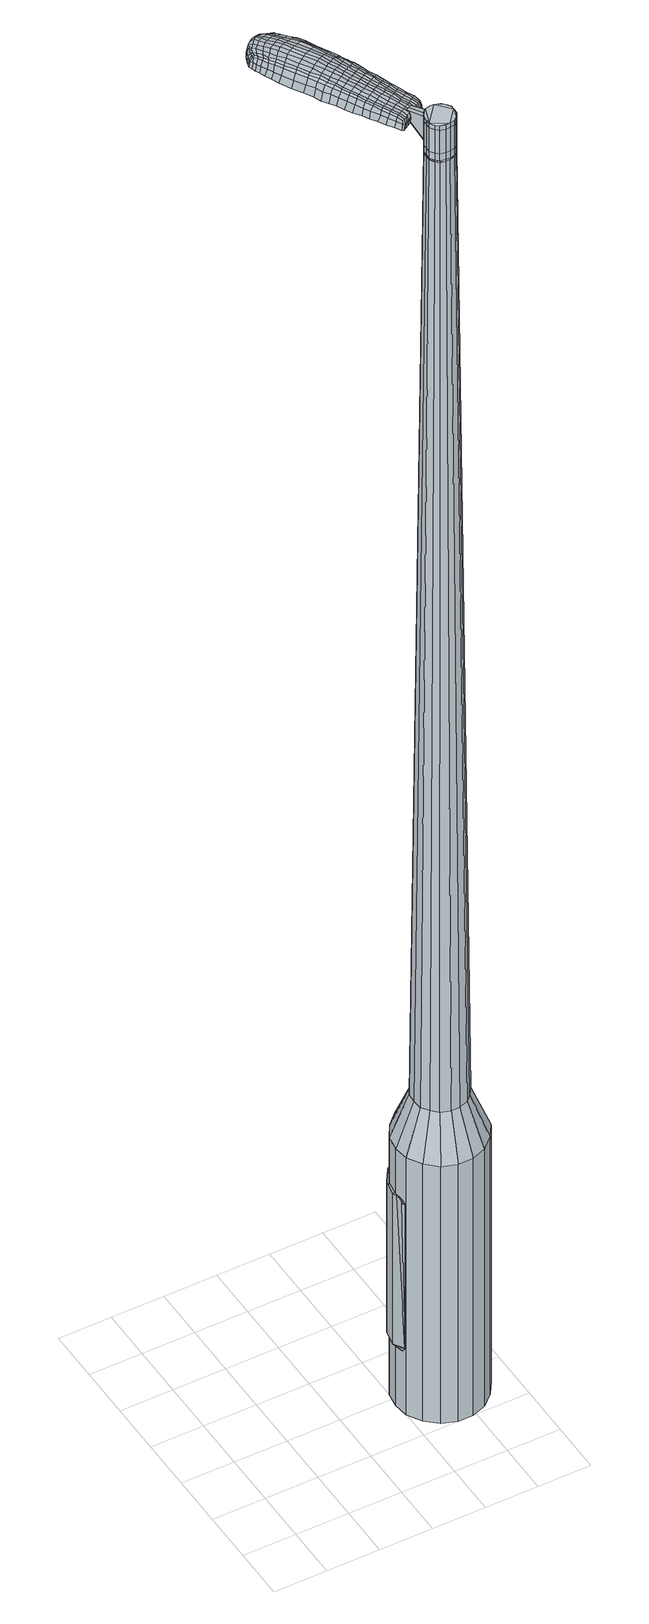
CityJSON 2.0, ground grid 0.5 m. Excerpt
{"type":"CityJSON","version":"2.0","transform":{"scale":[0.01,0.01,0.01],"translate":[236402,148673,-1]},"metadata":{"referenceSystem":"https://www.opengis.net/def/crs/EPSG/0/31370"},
"CityObjects":{
"object1":{"type":"GenericCityObject","attributes":{"cluster":28,"mean_distance_to_centroid":0.15,"new_centroid_x":236403.92,"new_centroid_y":148673.91,"mean_distance_to_camera":13.09,"H1":10.06,"H2":10.08,"Z_final":113.87,"cluster2":-1,"proj_x":236408.7,"proj_y":148671.18,"id_line":52933,"bearing_l":209.81,"distance":5.5,"orientation":"right","G_obj":119.81},"geometry":[{"type":"MultiSurface","lod":"2","boundaries":[[[0,1,2,3]],[[1,4,5,2]],[[4,6,7,5]],[[6,8,9,7]],[[8,10,11,9]],[[10,12,13,11]],[[12,14,15,13]],[[14,16,17,15]],[[16,18,19,17]],[[18,20,21,19]],[[20,22,23,21]],[[22,24,25,23]],[[24,26,27,25]],[[26,28,29,27]],[[28,30,31,29]],[[30,32,33,31]],[[32,34,35,33]],[[34,0,3,35]],[[36,37,38,39]],[[38,40,41,42]],[[41,43,42]],[[42,44,45,46]],[[45,47,46]],[[46,48,49,50]],[[49,51,50]],[[42,46,50,38]],[[50,52,39,38]],[[53,36,39]],[[2,5,7,35]],[[7,9,11,15]],[[11,13,15]],[[15,17,19,23]],[[19,21,23]],[[23,25,27,31]],[[27,29,31]],[[15,23,31,7]],[[31,33,35,7]],[[3,2,35]],[[1,0,54,55]],[[0,34,56,54]],[[34,32,57,56]],[[32,30,58,57]],[[30,28,59,58]],[[28,26,60,59]],[[26,24,61,60]],[[24,22,62,61]],[[22,20,63,62]],[[20,18,64,63]],[[18,16,65,64]],[[16,14,66,65]],[[14,12,67,66]],[[12,10,68,67]],[[10,8,69,68]],[[8,6,70,69]],[[6,4,71,70]],[[4,1,55,71]],[[55,54,72,73]],[[54,56,74,72]],[[56,57,75,74]],[[57,58,76,75]],[[58,59,77,76]],[[59,60,78,77]],[[60,61,79,78]],[[61,62,80,79]],[[62,63,81,80]],[[63,64,82,81]],[[64,65,83,82]],[[65,66,84,83]],[[66,67,85,84]],[[67,68,86,85]],[[68,69,87,86]],[[69,70,88,87]],[[70,71,89,88]],[[71,55,73,89]],[[90,91,92,73]],[[93,94,91,90]],[[95,96,94,93]],[[76,97,96,95]],[[98,99,97,76]],[[100,101,99,98]],[[102,103,101,100]],[[80,104,103,102]],[[81,105,104,80]],[[106,107,105,81]],[[108,109,107,106]],[[110,111,109,108]],[[85,112,111,110]],[[113,114,112,85]],[[87,115,114,113]],[[116,117,115,87]],[[89,118,117,116]],[[73,92,118,89]],[[119,120,121,122]],[[123,119,122,124]],[[125,123,124,126]],[[127,125,126,128]],[[129,127,128,130]],[[131,129,130,132]],[[133,131,132,134]],[[135,133,134,136]],[[137,135,136,138]],[[139,137,138,140]],[[141,139,140,142]],[[143,141,142,144]],[[145,143,144,146]],[[147,145,146,148]],[[149,147,148,150]],[[151,149,150,152]],[[72,90,73]],[[72,74,93,90]],[[74,75,95,93]],[[75,76,95]],[[77,98,76]],[[77,78,100,98]],[[78,79,102,100]],[[79,80,102]],[[82,106,81]],[[82,83,108,106]],[[83,84,110,108]],[[84,85,110]],[[86,113,85]],[[86,87,113]],[[88,116,87]],[[88,89,116]],[[153,92,91]],[[154,117,118]],[[154,115,117]],[[155,114,115]],[[155,112,114]],[[156,111,112]],[[156,157,109,111]],[[157,158,107,109]],[[158,105,107]],[[159,103,104]],[[159,160,101,103]],[[160,161,99,101]],[[161,97,99]],[[162,96,97]],[[162,163,94,96]],[[163,153,91,94]],[[39,52,151,164]],[[92,153,165,152]],[[53,39,164,120]],[[153,163,121,165]],[[36,53,120,119]],[[163,162,122,121]],[[37,36,119,123]],[[162,97,124,122]],[[38,37,123,125]],[[97,161,126,124]],[[40,38,125,127]],[[161,160,128,126]],[[41,40,127,129]],[[160,159,130,128]],[[43,41,129,131]],[[159,104,132,130]],[[42,43,131,133]],[[104,105,134,132]],[[44,42,133,135]],[[105,158,136,134]],[[45,44,135,137]],[[158,157,138,136]],[[47,45,137,139]],[[157,156,140,138]],[[46,47,139,141]],[[156,112,142,140]],[[48,46,141,143]],[[112,155,144,142]],[[49,48,143,145]],[[155,115,146,144]],[[51,49,145,147]],[[115,154,148,146]],[[50,51,147,149]],[[154,118,150,148]],[[52,50,149,151]],[[118,92,152,150]],[[151,152,166,167]],[[152,165,168,166]],[[165,121,169,168]],[[121,120,170,169]],[[120,164,171,170]],[[164,151,167,171]],[[172,173,174,175]],[[176,172,175,177]],[[172,176,178,179]],[[173,172,179,180]],[[181,182,183,184]],[[185,181,184,186]],[[181,185,187,188]],[[182,181,188,189]],[[190,191,192,193]],[[194,190,193,195]],[[190,194,196,197]],[[191,190,197,198]],[[199,200,201,202]],[[203,199,202,204]],[[199,203,205,206]],[[200,199,206,207]],[[208,209,210,211]],[[212,208,211,213]],[[208,212,214,215]],[[209,208,215,216]],[[217,218,219,220]],[[221,217,220,222]],[[217,221,223,224]],[[218,217,224,225]],[[226,227,228,229]],[[218,226,229,219]],[[226,218,225,230]],[[227,226,230,231]],[[232,233,234,235]],[[227,232,235,228]],[[232,227,231,236]],[[233,232,236,237]],[[238,176,177,239]],[[233,238,239,234]],[[238,233,237,240]],[[176,238,240,178]],[[241,242,243,244]],[[245,241,244,246]],[[241,245,247,248]],[[242,241,248,249]],[[250,251,252,253]],[[242,250,253,243]],[[250,242,249,254]],[[251,250,254,255]],[[256,257,258,259]],[[251,256,259,252]],[[256,251,255,260]],[[257,256,260,261]],[[262,263,264,265]],[[257,262,265,258]],[[262,257,261,266]],[[263,262,266,267]],[[268,173,180,269]],[[263,268,269,264]],[[268,263,267,270]],[[173,268,270,174]],[[271,272,273,274]],[[275,271,274,276]],[[271,275,277,278]],[[272,271,278,279]],[[280,281,282,283]],[[272,280,283,273]],[[280,272,279,284]],[[281,280,284,285]],[[286,287,288,289]],[[281,286,289,282]],[[286,281,285,290]],[[287,286,290,291]],[[292,185,186,293]],[[287,292,293,288]],[[292,287,291,294]],[[185,292,294,187]],[[295,296,297,298]],[[299,295,298,300]],[[295,299,301,302]],[[296,295,302,303]],[[304,305,306,307]],[[296,304,307,297]],[[304,296,303,308]],[[305,304,308,309]],[[310,311,312,313]],[[305,310,313,306]],[[310,305,309,314]],[[311,310,314,315]],[[316,317,318,319]],[[311,316,319,312]],[[316,311,315,320]],[[317,316,320,321]],[[322,182,189,323]],[[317,322,323,318]],[[322,317,321,324]],[[182,322,324,183]],[[325,211,210,326]],[[327,325,326,328]],[[325,327,329,330]],[[211,325,330,213]],[[331,327,328,332]],[[333,331,332,334]],[[331,333,335,336]],[[327,331,336,329]],[[337,333,334,338]],[[339,337,338,340]],[[337,339,341,342]],[[333,337,342,335]],[[343,339,340,344]],[[345,343,344,346]],[[343,345,347,348]],[[339,343,348,341]],[[349,345,346,350]],[[200,349,350,201]],[[349,200,207,351]],[[345,349,351,347]],[[352,353,198,197]],[[354,352,197,196]],[[352,354,355,356]],[[353,352,356,357]],[[358,359,357,356]],[[360,358,356,355]],[[358,360,361,362]],[[359,358,362,363]],[[364,365,363,362]],[[366,364,362,361]],[[364,366,367,368]],[[365,364,368,369]],[[370,371,369,368]],[[372,370,368,367]],[[370,372,205,203]],[[371,370,203,204]],[[373,374,375,376]],[[275,373,376,277]],[[373,275,276,377]],[[374,373,377,378]],[[379,194,195,380]],[[374,379,380,375]],[[379,374,378,381]],[[194,379,381,196]],[[382,383,384,385]],[[221,382,385,223]],[[382,221,222,386]],[[383,382,386,387]],[[388,389,390,391]],[[383,388,391,384]],[[388,383,387,392]],[[389,388,392,393]],[[394,191,198,395]],[[389,394,395,390]],[[394,389,393,396]],[[191,394,396,192]],[[397,398,399,400]],[[179,397,400,180]],[[397,179,178,401]],[[398,397,401,402]],[[403,404,405,406]],[[398,403,406,399]],[[403,398,402,407]],[[404,403,407,408]],[[409,202,201,410]],[[404,409,410,405]],[[409,404,408,411]],[[202,409,411,204]],[[412,413,414,415]],[[184,412,415,186]],[[412,184,183,416]],[[413,412,416,417]],[[418,206,205,419]],[[413,418,419,414]],[[418,413,417,420]],[[206,418,420,207]],[[421,422,423,424]],[[299,421,424,301]],[[421,299,300,425]],[[422,421,425,426]],[[427,212,213,428]],[[422,427,428,423]],[[427,422,426,429]],[[212,427,429,214]],[[430,431,432,433]],[[245,430,433,247]],[[430,245,246,434]],[[431,430,434,435]],[[436,437,438,439]],[[431,436,439,432]],[[436,431,435,440]],[[437,436,440,441]],[[442,209,216,443]],[[437,442,443,438]],[[442,437,441,444]],[[209,442,444,210]],[[445,446,435,434]],[[244,445,434,246]],[[445,244,243,447]],[[446,445,447,448]],[[449,450,441,440]],[[446,449,440,435]],[[449,446,448,451]],[[450,449,451,452]],[[453,326,210,444]],[[450,453,444,441]],[[453,450,452,454]],[[326,453,454,328]],[[455,456,457,458]],[[302,455,458,303]],[[455,302,301,424]],[[456,455,424,423]],[[459,330,329,460]],[[456,459,460,457]],[[459,456,423,428]],[[330,459,428,213]],[[461,462,448,447]],[[253,461,447,243]],[[461,253,252,463]],[[462,461,463,464]],[[465,466,452,451]],[[462,465,451,448]],[[465,462,464,467]],[[466,465,467,468]],[[469,332,328,454]],[[466,469,454,452]],[[469,466,468,470]],[[332,469,470,334]],[[471,472,473,474]],[[308,471,474,309]],[[471,308,303,458]],[[472,471,458,457]],[[475,336,335,476]],[[472,475,476,473]],[[475,472,457,460]],[[336,475,460,329]],[[477,478,464,463]],[[259,477,463,252]],[[477,259,258,479]],[[478,477,479,480]],[[481,482,468,467]],[[478,481,467,464]],[[481,478,480,483]],[[482,481,483,484]],[[485,338,334,470]],[[482,485,470,468]],[[485,482,484,486]],[[338,485,486,340]],[[487,488,489,490]],[[314,487,490,315]],[[487,314,309,474]],[[488,487,474,473]],[[491,342,341,492]],[[488,491,492,489]],[[491,488,473,476]],[[342,491,476,335]],[[493,494,480,479]],[[265,493,479,258]],[[493,265,264,495]],[[494,493,495,496]],[[497,498,484,483]],[[494,497,483,480]],[[497,494,496,499]],[[498,497,499,500]],[[501,344,340,486]],[[498,501,486,484]],[[501,498,500,502]],[[344,501,502,346]],[[503,504,505,506]],[[320,503,506,321]],[[503,320,315,490]],[[504,503,490,489]],[[507,348,347,508]],[[504,507,508,505]],[[507,504,489,492]],[[348,507,492,341]],[[509,510,496,495]],[[269,509,495,264]],[[509,269,180,400]],[[510,509,400,399]],[[511,512,500,499]],[[510,511,499,496]],[[511,510,399,406]],[[512,511,406,405]],[[513,350,346,502]],[[512,513,502,500]],[[513,512,405,410]],[[350,513,410,201]],[[514,515,417,416]],[[324,514,416,183]],[[514,324,321,506]],[[515,514,506,505]],[[516,351,207,420]],[[515,516,420,417]],[[516,515,505,508]],[[351,516,508,347]],[[517,518,378,377]],[[274,517,377,276]],[[517,274,273,519]],[[518,517,519,520]],[[521,354,196,381]],[[518,521,381,378]],[[521,518,520,522]],[[354,521,522,355]],[[523,524,525,526]],[[224,523,526,225]],[[523,224,223,385]],[[524,523,385,384]],[[527,528,529,530]],[[524,527,530,525]],[[527,524,384,391]],[[528,527,391,390]],[[531,353,357,532]],[[528,531,532,529]],[[531,528,390,395]],[[353,531,395,198]],[[533,534,520,519]],[[283,533,519,273]],[[533,283,282,535]],[[534,533,535,536]],[[537,360,355,522]],[[534,537,522,520]],[[537,534,536,538]],[[360,537,538,361]],[[539,540,541,542]],[[230,539,542,231]],[[539,230,225,526]],[[540,539,526,525]],[[543,544,545,546]],[[540,543,546,541]],[[543,540,525,530]],[[544,543,530,529]],[[547,359,363,548]],[[544,547,548,545]],[[547,544,529,532]],[[359,547,532,357]],[[549,550,536,535]],[[289,549,535,282]],[[549,289,288,551]],[[550,549,551,552]],[[553,366,361,538]],[[550,553,538,536]],[[553,550,552,554]],[[366,553,554,367]],[[555,556,557,558]],[[236,555,558,237]],[[555,236,231,542]],[[556,555,542,541]],[[559,560,561,562]],[[556,559,562,557]],[[559,556,541,546]],[[560,559,546,545]],[[563,365,369,564]],[[560,563,564,561]],[[563,560,545,548]],[[365,563,548,363]],[[565,566,552,551]],[[293,565,551,288]],[[565,293,186,415]],[[566,565,415,414]],[[567,372,367,554]],[[566,567,554,552]],[[567,566,414,419]],[[372,567,419,205]],[[568,569,402,401]],[[240,568,401,178]],[[568,240,237,558]],[[569,568,558,557]],[[570,571,408,407]],[[569,570,407,402]],[[570,569,557,562]],[[571,570,562,561]],[[572,371,204,411]],[[571,572,411,408]],[[572,571,561,564]],[[371,572,564,369]],[[573,574,575,576]],[[576,575,577,578]],[[579,577,575,580]],[[580,575,574,581]],[[582,583,584,585]],[[585,584,586,587]],[[588,586,584,589]],[[589,584,583,590]],[[591,592,593,594]],[[594,593,595,596]],[[597,595,593,598]],[[598,593,592,599]],[[600,601,602,603]],[[603,602,604,605]],[[606,604,602,607]],[[607,602,601,608]],[[609,610,611,612]],[[612,611,613,614]],[[615,613,611,616]],[[616,611,610,617]],[[618,619,620,621]],[[621,620,622,623]],[[624,622,620,625]],[[625,620,619,626]],[[627,628,629,630]],[[630,629,619,618]],[[626,619,629,631]],[[631,629,628,632]],[[633,634,635,636]],[[636,635,628,627]],[[632,628,635,637]],[[637,635,634,638]],[[578,577,639,640]],[[640,639,634,633]],[[638,634,639,641]],[[641,639,577,579]],[[642,643,644,645]],[[645,644,646,647]],[[648,646,644,649]],[[649,644,643,650]],[[651,652,653,654]],[[654,653,643,642]],[[650,643,653,655]],[[655,653,652,656]],[[657,658,659,660]],[[660,659,652,651]],[[656,652,659,661]],[[661,659,658,662]],[[663,664,665,666]],[[666,665,658,657]],[[662,658,665,667]],[[667,665,664,668]],[[581,574,669,670]],[[670,669,664,663]],[[668,664,669,671]],[[671,669,574,573]],[[672,673,674,675]],[[675,674,676,677]],[[678,676,674,679]],[[679,674,673,680]],[[681,682,683,684]],[[684,683,673,672]],[[680,673,683,685]],[[685,683,682,686]],[[687,688,689,690]],[[690,689,682,681]],[[686,682,689,691]],[[691,689,688,692]],[[587,586,693,694]],[[694,693,688,687]],[[692,688,693,695]],[[695,693,586,588]],[[696,697,698,699]],[[699,698,700,701]],[[702,700,698,703]],[[703,698,697,704]],[[705,706,707,708]],[[708,707,697,696]],[[704,697,707,709]],[[709,707,706,710]],[[711,712,713,714]],[[714,713,706,705]],[[710,706,713,715]],[[715,713,712,716]],[[717,718,719,720]],[[720,719,712,711]],[[716,712,719,721]],[[721,719,718,722]],[[590,583,723,724]],[[724,723,718,717]],[[722,718,723,725]],[[725,723,583,582]],[[609,612,726,727]],[[727,726,728,729]],[[730,728,726,731]],[[731,726,612,614]],[[729,728,732,733]],[[733,732,734,735]],[[736,734,732,737]],[[737,732,728,730]],[[735,734,738,739]],[[739,738,740,741]],[[742,740,738,743]],[[743,738,734,736]],[[741,740,744,745]],[[745,744,746,747]],[[748,746,744,749]],[[749,744,740,742]],[[747,746,750,751]],[[751,750,601,600]],[[608,601,750,752]],[[752,750,746,748]],[[599,753,754,598]],[[598,754,755,597]],[[756,755,754,757]],[[757,754,753,758]],[[758,759,760,757]],[[757,760,761,756]],[[762,761,760,763]],[[763,760,759,764]],[[764,765,766,763]],[[763,766,767,762]],[[768,767,766,769]],[[769,766,765,770]],[[770,771,772,769]],[[769,772,773,768]],[[606,773,772,604]],[[604,772,771,605]],[[774,775,776,777]],[[777,776,676,678]],[[677,676,776,778]],[[778,776,775,779]],[[596,595,780,781]],[[781,780,775,774]],[[779,775,780,782]],[[782,780,595,597]],[[783,784,785,786]],[[786,785,622,624]],[[623,622,785,787]],[[787,785,784,788]],[[789,790,791,792]],[[792,791,784,783]],[[788,784,791,793]],[[793,791,790,794]],[[599,592,795,796]],[[796,795,790,789]],[[794,790,795,797]],[[797,795,592,591]],[[798,799,800,801]],[[801,800,580,581]],[[579,580,800,802]],[[802,800,799,803]],[[804,805,806,807]],[[807,806,799,798]],[[803,799,806,808]],[[808,806,805,809]],[[600,603,810,811]],[[811,810,805,804]],[[809,805,810,812]],[[812,810,603,605]],[[813,814,815,816]],[[816,815,585,587]],[[582,585,815,817]],[[817,815,814,818]],[[606,607,819,820]],[[820,819,814,813]],[[818,814,819,821]],[[821,819,607,608]],[[822,823,824,825]],[[825,824,700,702]],[[701,700,824,826]],[[826,824,823,827]],[[614,613,828,829]],[[829,828,823,822]],[[827,823,828,830]],[[830,828,613,615]],[[831,832,833,648]],[[833,646,648]],[[647,646,833,834]],[[834,833,832,835]],[[836,837,838,839]],[[839,838,832,831]],[[835,832,838,840]],[[840,838,837,841]],[[617,610,842,843]],[[843,842,837,836]],[[841,837,842,844]],[[844,842,610,609]],[[835,845,834]],[[834,845,645,647]],[[642,645,845,846]],[[846,845,847]],[[841,848,849,840]],[[840,849,845,835]],[[847,845,849,850]],[[850,849,848,851]],[[609,727,852,844]],[[844,852,848,841]],[[851,848,852,853]],[[853,852,727,729]],[[854,855,856,857]],[[857,856,703,704]],[[702,703,856,825]],[[825,856,855,822]],[[730,731,858,859]],[[859,858,855,854]],[[822,855,858,829]],[[829,858,731,614]],[[847,860,861,846]],[[846,861,654,642]],[[651,654,861,862]],[[862,861,860,863]],[[851,864,865,850]],[[850,865,860,847]],[[863,860,865,866]],[[866,865,864,867]],[[729,733,868,853]],[[853,868,864,851]],[[867,864,868,869]],[[869,868,733,735]],[[870,871,872,873]],[[873,872,709,710]],[[704,709,872,857]],[[857,872,871,854]],[[736,737,874,875]],[[875,874,871,870]],[[854,871,874,859]],[[859,874,737,730]],[[863,876,877,862]],[[862,877,660,651]],[[657,660,877,878]],[[878,877,876,879]],[[867,880,881,866]],[[866,881,876,863]],[[879,876,881,882]],[[882,881,880,883]],[[735,739,884,869]],[[869,884,880,867]],[[883,880,884,885]],[[885,884,739,741]],[[886,887,888,889]],[[889,888,715,716]],[[710,715,888,873]],[[873,888,887,870]],[[742,743,890,891]],[[891,890,887,886]],[[870,887,890,875]],[[875,890,743,736]],[[879,892,893,878]],[[878,893,666,657]],[[663,666,893,894]],[[894,893,892,895]],[[883,896,897,882]],[[882,897,892,879]],[[895,892,897,898]],[[898,897,896,899]],[[741,745,900,885]],[[885,900,896,883]],[[899,896,900,901]],[[901,900,745,747]],[[902,903,904,905]],[[905,904,721,722]],[[716,721,904,889]],[[889,904,903,886]],[[748,749,906,907]],[[907,906,903,902]],[[886,903,906,891]],[[891,906,749,742]],[[895,908,909,894]],[[894,909,670,663]],[[581,670,909,801]],[[801,909,908,798]],[[899,910,911,898]],[[898,911,908,895]],[[798,908,911,807]],[[807,911,910,804]],[[747,751,912,901]],[[901,912,910,899]],[[804,910,912,811]],[[811,912,751,600]],[[818,913,914,817]],[[817,914,725,582]],[[722,725,914,905]],[[905,914,913,902]],[[608,752,915,821]],[[821,915,913,818]],[[902,913,915,907]],[[907,915,752,748]],[[779,916,917,778]],[[778,917,675,677]],[[672,675,917,918]],[[918,917,916,919]],[[597,755,920,782]],[[782,920,916,779]],[[919,916,920,921]],[[921,920,755,756]],[[922,923,924,925]],[[925,924,625,626]],[[624,625,924,786]],[[786,924,923,783]],[[926,927,928,929]],[[929,928,923,922]],[[783,923,928,792]],[[792,928,927,789]],[[758,753,930,931]],[[931,930,927,926]],[[789,927,930,796]],[[796,930,753,599]],[[919,932,933,918]],[[918,933,684,672]],[[681,684,933,934]],[[934,933,932,935]],[[756,761,936,921]],[[921,936,932,919]],[[935,932,936,937]],[[937,936,761,762]],[[938,939,940,941]],[[941,940,631,632]],[[626,631,940,925]],[[925,940,939,922]],[[942,943,944,945]],[[945,944,939,938]],[[922,939,944,929]],[[929,944,943,926]],[[764,759,946,947]],[[947,946,943,942]],[[926,943,946,931]],[[931,946,759,758]],[[935,948,949,934]],[[934,949,690,681]],[[687,690,949,950]],[[950,949,948,951]],[[762,767,952,937]],[[937,952,948,935]],[[951,948,952,953]],[[953,952,767,768]],[[954,955,956,957]],[[957,956,637,638]],[[632,637,956,941]],[[941,956,955,938]],[[958,959,960,961]],[[961,960,955,954]],[[938,955,960,945]],[[945,960,959,942]],[[770,765,962,963]],[[963,962,959,958]],[[942,959,962,947]],[[947,962,765,764]],[[951,964,965,950]],[[950,965,694,687]],[[587,694,965,816]],[[816,965,964,813]],[[768,773,966,953]],[[953,966,964,951]],[[813,964,966,820]],[[820,966,773,606]],[[803,967,968,802]],[[802,968,641,579]],[[638,641,968,957]],[[957,968,967,954]],[[809,969,970,808]],[[808,970,967,803]],[[954,967,970,961]],[[961,970,969,958]],[[605,771,971,812]],[[812,971,969,809]],[[958,969,971,963]],[[963,971,771,770]],[[573,576,175,174]],[[576,578,177,175]],[[588,589,188,187]],[[589,590,189,188]],[[591,594,193,192]],[[594,596,195,193]],[[615,616,215,214]],[[616,617,216,215]],[[618,621,220,219]],[[621,623,222,220]],[[627,630,229,228]],[[630,618,219,229]],[[633,636,235,234]],[[636,627,228,235]],[[578,640,239,177]],[[640,633,234,239]],[[648,649,248,247]],[[649,650,249,248]],[[650,655,254,249]],[[655,656,255,254]],[[656,661,260,255]],[[661,662,261,260]],[[662,667,266,261]],[[667,668,267,266]],[[668,671,270,267]],[[671,573,174,270]],[[678,679,278,277]],[[679,680,279,278]],[[680,685,284,279]],[[685,686,285,284]],[[686,691,290,285]],[[691,692,291,290]],[[692,695,294,291]],[[695,588,187,294]],[[696,699,298,297]],[[699,701,300,298]],[[705,708,307,306]],[[708,696,297,307]],[[711,714,313,312]],[[714,705,306,313]],[[717,720,319,318]],[[720,711,312,319]],[[590,724,323,189]],[[724,717,318,323]],[[774,777,376,375]],[[777,678,277,376]],[[596,781,380,195]],[[781,774,375,380]],[[623,787,386,222]],[[787,788,387,386]],[[788,793,392,387]],[[793,794,393,392]],[[794,797,396,393]],[[797,591,192,396]],[[701,826,425,300]],[[826,827,426,425]],[[827,830,429,426]],[[830,615,214,429]],[[831,648,433,432]],[[648,247,433]],[[836,839,439,438]],[[839,831,432,439]],[[617,843,443,216]],[[843,836,438,443]],[[972,973,974,975]],[[976,977,975,974]],[[978,979,980,981]],[[982,983,984,985]],[[973,986,987,974]],[[988,976,974,987]],[[989,978,981,990]],[[991,992,983,982]],[[986,993,994,987]],[[994,995,988,987]],[[996,989,990,997]],[[998,992,991,999]],[[993,1000,1001,994]],[[1001,1002,995,994]],[[1003,996,997,1004]],[[1005,998,999,1006]],[[1007,1008,1009,1010]],[[1011,1012,1008,1007]],[[1011,1013,1014,1012]],[[1013,1015,1016,1014]],[[1017,1018,1019,1020]],[[1021,1022,1018,1017]],[[1023,1024,1022,1021]],[[1025,1026,1024,1023]],[[1020,1009,1008,1017]],[[1017,1008,1012,1021]],[[1012,1014,1023,1021]],[[1014,1016,1025,1023]],[[981,980,977,976]],[[990,981,976,988]],[[995,997,990,988]],[[1002,1004,997,995]],[[982,985,979,978]],[[991,982,978,989]],[[999,991,989,996]],[[1006,999,996,1003]],[[983,1007,1010,984]],[[992,1011,1007,983]],[[1013,1011,992,998]],[[1015,1013,998,1005]],[[1027,1028,1029,1030]],[[1029,1031,1032,1033]],[[1029,1033,1034,1035]],[[1029,1035,1030]],[[1036,1027,1030,1037]],[[1038,1037,1030,1039]],[[1040,1039,1030]],[[1041,1029,1028,1042]],[[1043,1041,1042,1044]],[[1045,1043,1044,1046]],[[1047,1045,1046,1048]],[[1049,1047,1048,1050]],[[1050,1051,1052,1053]],[[1050,1053,1054,1055]],[[1050,1055,1056,1057]],[[1056,1058,1059,1060]],[[1056,1060,1061,1062]],[[1056,1062,1057]],[[1050,1057,1049]],[[1063,1064,1028,1027]],[[1065,1066,1031,1029]],[[1067,1068,1040,1030]],[[1064,1069,1042,1028]],[[1070,1065,1029,1041]],[[1069,1071,1044,1042]],[[1072,1070,1041,1043]],[[1071,1073,1046,1044]],[[1074,1072,1043,1045]],[[1073,1075,1048,1046]],[[1076,1074,1045,1047]],[[1075,1077,1050,1048]],[[1078,1076,1047,1049]],[[1077,1079,1051,1050]],[[1080,1081,1058,1056]],[[1082,1078,1049,1057]],[[1052,1051,1079,1083]],[[1053,1052,1083,1084]],[[1054,1053,1084,1085]],[[1055,1054,1085,1086]],[[1056,1055,1086,1080]],[[1087,1063,1027,1036]],[[1088,1087,1036,1037]],[[1089,1088,1037,1038]],[[1090,1089,1038,1039]],[[1068,1090,1039,1040]],[[1032,1031,1066,1091]],[[1059,1058,1081,1092]],[[1033,1032,1091,1093]],[[1034,1033,1093,1094]],[[1035,1034,1094,1095]],[[1030,1035,1095,1067]],[[1060,1059,1092,1096]],[[1061,1060,1096,1097]],[[1062,1061,1097,1098]],[[1057,1062,1098,1082]]]}]}
},
"vertices":[
[169,129,384],[183,134,384],[183,134,96],[169,129,96],[198,134,384],[198,134,96],[211,128,384],[211,128,96],[223,119,384],[223,119,96],[230,106,384],[230,106,96],[232,92,384],[232,92,96],[230,77,384],[230,77,96],[222,65,384],[222,65,96],[211,55,384],[211,55,96],[197,50,384],[197,50,96],[183,50,384],[183,50,96],[169,55,384],[169,55,96],[158,65,384],[158,65,96],[150,78,384],[150,78,96],[148,92,384],[148,92,96],[150,106,384],[150,106,96],[158,119,384],[158,119,96],[177,96,1524],[177,92,1524],[177,87,1524],[183,104,1524],[180,83,1524],[183,80,1524],[192,79,1524],[188,79,1524],[197,80,1524],[200,83,1524],[203,92,1524],[203,87,1524],[203,96,1524],[200,100,1524],[192,105,1524],[197,103,1524],[188,105,1524],[180,101,1524],[178,114,429],[186,117,429],[171,108,429],[166,101,429],[165,92,429],[166,83,429],[171,76,429],[177,70,429],[186,67,429],[194,67,429],[203,70,429],[209,76,429],[214,83,429],[215,92,429],[214,100,429],[209,108,429],[203,114,429],[194,117,429],[183,104,1483],[188,105,1483],[180,101,1483],[177,96,1483],[177,92,1483],[177,87,1483],[180,83,1483],[183,80,1483],[188,79,1483],[192,79,1483],[197,80,1483],[200,83,1483],[203,87,1483],[203,92,1483],[203,96,1483],[200,100,1483],[197,103,1483],[192,105,1483],[184,103,1483],[184,103,1485],[188,105,1485],[180,100,1483],[180,100,1485],[178,96,1483],[178,96,1485],[177,92,1485],[178,87,1483],[178,87,1485],[180,84,1483],[180,84,1485],[184,81,1483],[184,81,1485],[188,79,1485],[192,79,1485],[196,81,1483],[196,81,1485],[200,84,1483],[200,84,1485],[202,87,1483],[202,87,1485],[203,92,1485],[202,96,1483],[202,96,1485],[200,100,1485],[196,103,1483],[196,103,1485],[192,105,1485],[177,96,1519],[180,101,1519],[180,101,1493],[177,96,1493],[177,92,1519],[177,92,1493],[177,87,1519],[177,87,1493],[180,83,1519],[180,83,1493],[183,80,1519],[183,80,1493],[188,79,1519],[188,79,1493],[192,79,1519],[192,79,1493],[197,80,1519],[197,80,1493],[200,83,1519],[200,83,1493],[203,87,1519],[203,87,1493],[203,92,1519],[203,92,1493],[203,96,1519],[203,96,1493],[200,100,1519],[200,100,1493],[197,103,1519],[197,103,1493],[192,105,1519],[192,105,1493],[188,105,1519],[188,105,1493],[183,104,1485],[197,103,1485],[203,96,1485],[203,87,1485],[200,83,1485],[197,80,1485],[183,80,1485],[180,83,1485],[177,87,1485],[177,96,1485],[180,101,1485],[183,104,1519],[183,104,1493],[177,121,1513],[177,121,1518],[174,120,1513],[171,118,1513],[171,118,1518],[174,120,1518],[154,194,1519],[157,187,1518],[158,189,1509],[155,196,1510],[150,201,1519],[151,203,1510],[149,200,1526],[153,192,1525],[157,186,1525],[121,175,1519],[124,169,1518],[126,169,1525],[122,175,1525],[116,182,1519],[118,182,1526],[114,183,1510],[119,175,1510],[122,169,1509],[99,247,1519],[103,249,1519],[102,250,1513],[99,248,1513],[96,244,1519],[96,245,1513],[97,243,1524],[100,246,1524],[103,248,1524],[136,183,1530],[140,177,1529],[143,178,1529],[139,185,1530],[132,191,1531],[135,193,1531],[128,189,1530],[133,181,1530],[137,175,1529],[177,113,1512],[179,114,1512],[178,115,1517],[176,114,1517],[174,112,1512],[174,113,1517],[173,112,1506],[176,114,1506],[179,115,1506],[124,244,1519],[126,242,1519],[126,243,1512],[124,246,1512],[122,246,1518],[123,248,1512],[121,245,1522],[123,244,1523],[125,241,1524],[128,238,1519],[132,233,1519],[132,235,1512],[129,239,1512],[127,237,1524],[131,232,1525],[135,228,1519],[139,222,1519],[139,223,1511],[135,230,1511],[134,227,1526],[138,220,1526],[144,212,1519],[145,213,1510],[144,210,1526],[187,128,1513],[184,134,1513],[183,133,1518],[187,127,1517],[189,122,1512],[188,123,1516],[190,124,1506],[188,129,1507],[184,136,1507],[181,141,1514],[177,148,1515],[176,147,1520],[180,140,1519],[181,143,1507],[178,150,1507],[174,155,1515],[171,161,1516],[170,160,1522],[173,153,1521],[175,156,1508],[171,163,1508],[167,168,1517],[164,174,1517],[163,173,1524],[166,166,1523],[168,170,1508],[165,176,1509],[161,181,1518],[160,179,1524],[161,183,1509],[92,227,1519],[93,224,1519],[95,225,1524],[93,228,1523],[91,230,1518],[93,230,1522],[90,230,1512],[91,228,1512],[92,224,1512],[95,220,1519],[98,215,1519],[99,215,1525],[97,220,1524],[94,220,1512],[96,215,1512],[101,209,1519],[104,202,1519],[106,202,1526],[102,209,1526],[99,210,1511],[102,203,1511],[110,192,1519],[112,192,1526],[108,193,1510],[161,113,1513],[157,119,1513],[155,119,1507],[159,113,1507],[164,108,1512],[163,108,1506],[164,109,1516],[162,113,1517],[158,119,1518],[153,125,1514],[148,132,1515],[147,132,1507],[151,126,1507],[154,125,1519],[150,132,1520],[144,138,1515],[140,144,1516],[138,144,1508],[143,138,1508],[146,138,1521],[142,144,1522],[136,150,1517],[132,157,1517],[130,157,1509],[134,151,1508],[138,150,1523],[134,156,1524],[128,163,1518],[126,163,1509],[130,163,1524],[173,119,1519],[176,120,1519],[170,125,1520],[172,126,1520],[167,124,1520],[171,117,1519],[166,132,1522],[168,133,1522],[162,138,1523],[165,139,1523],[159,137,1523],[163,130,1521],[158,145,1524],[161,146,1524],[155,151,1525],[157,152,1525],[152,149,1525],[156,143,1524],[151,157,1526],[154,159,1526],[147,164,1527],[150,165,1527],[144,162,1527],[148,156,1526],[144,170,1528],[146,172,1528],[141,168,1528],[102,243,1527],[105,245,1527],[99,240,1526],[101,236,1527],[104,239,1528],[107,241,1528],[107,234,1529],[110,235,1529],[104,231,1528],[107,225,1530],[111,227,1530],[114,229,1530],[114,221,1531],[118,223,1531],[111,219,1530],[115,211,1531],[119,213,1531],[122,215,1531],[125,202,1531],[128,204,1531],[122,200,1531],[91,232,1518],[92,235,1519],[91,235,1513],[90,232,1513],[93,231,1523],[93,234,1523],[94,240,1519],[93,240,1513],[95,239,1524],[120,248,1518],[117,249,1518],[118,247,1523],[120,246,1523],[120,249,1513],[118,250,1513],[114,250,1519],[110,250,1519],[111,249,1524],[114,248,1523],[114,251,1513],[110,251,1513],[106,250,1519],[107,249,1524],[106,251,1513],[152,191,1528],[150,190,1528],[154,184,1528],[155,185,1527],[148,199,1528],[146,198,1529],[148,189,1529],[145,188,1530],[148,181,1529],[151,183,1528],[144,197,1529],[141,196,1530],[142,186,1530],[146,180,1529],[138,194,1531],[124,175,1528],[126,177,1529],[121,184,1529],[119,183,1528],[128,169,1527],[130,170,1528],[129,179,1529],[125,186,1530],[133,172,1528],[166,107,1512],[168,108,1512],[168,109,1517],[166,108,1517],[165,107,1506],[167,108,1506],[171,110,1512],[170,111,1517],[170,110,1506],[189,120,1512],[188,119,1512],[188,121,1506],[190,121,1506],[188,121,1517],[187,120,1517],[186,118,1512],[184,117,1512],[184,118,1506],[186,119,1506],[185,119,1517],[183,118,1517],[181,116,1512],[181,117,1506],[180,117,1517],[186,126,1519],[184,125,1519],[182,132,1520],[181,132,1520],[182,124,1519],[180,123,1519],[179,130,1520],[176,129,1520],[178,121,1519],[174,128,1520],[163,113,1519],[165,114,1519],[161,120,1520],[159,119,1520],[168,116,1519],[164,122,1520],[179,139,1521],[177,138,1521],[175,146,1522],[174,145,1522],[175,137,1521],[173,136,1521],[172,144,1522],[169,142,1523],[171,134,1522],[167,141,1523],[155,126,1521],[157,127,1521],[153,133,1522],[151,132,1522],[160,128,1521],[156,135,1522],[172,152,1523],[170,151,1523],[169,159,1524],[167,158,1524],[168,150,1523],[166,149,1524],[165,157,1525],[162,155,1525],[163,147,1524],[160,154,1525],[147,138,1523],[149,139,1523],[145,146,1524],[143,145,1524],[152,141,1524],[148,147,1525],[165,165,1525],[164,165,1525],[162,172,1526],[160,171,1526],[161,163,1526],[159,162,1526],[158,170,1527],[155,168,1527],[156,160,1526],[153,167,1527],[139,151,1525],[141,152,1525],[137,158,1526],[135,157,1526],[145,154,1526],[141,160,1527],[159,178,1527],[157,178,1527],[155,176,1527],[152,175,1528],[149,173,1528],[132,163,1527],[134,164,1527],[137,166,1528],[94,229,1525],[94,232,1525],[95,226,1526],[96,229,1526],[96,236,1526],[98,233,1527],[121,244,1525],[119,245,1525],[121,242,1526],[123,241,1525],[116,246,1525],[112,246,1526],[114,243,1527],[118,243,1526],[108,246,1526],[111,242,1527],[98,221,1526],[99,224,1527],[100,216,1527],[101,218,1528],[101,227,1528],[104,221,1529],[126,237,1526],[124,237,1527],[127,232,1528],[129,232,1527],[121,238,1527],[117,238,1528],[121,232,1529],[124,232,1528],[114,237,1528],[117,231,1530],[103,210,1528],[105,212,1529],[107,203,1528],[109,205,1529],[107,215,1529],[112,208,1530],[133,227,1528],[131,227,1528],[135,219,1529],[137,220,1528],[128,226,1529],[124,225,1530],[129,218,1530],[132,219,1530],[121,224,1530],[125,216,1531],[113,193,1529],[115,195,1529],[118,197,1530],[142,209,1528],[140,209,1529],[138,208,1530],[135,207,1530],[132,205,1531],[156,188,1509],[156,187,1518],[152,193,1518],[153,195,1509],[148,200,1519],[149,202,1510],[148,199,1525],[152,191,1525],[155,185,1525],[128,170,1525],[126,170,1518],[122,176,1518],[124,176,1525],[118,183,1519],[120,183,1525],[116,184,1510],[120,176,1509],[124,170,1509],[103,248,1513],[104,247,1519],[101,245,1519],[100,246,1513],[98,243,1519],[98,243,1513],[99,242,1524],[101,244,1524],[104,246,1524],[142,178,1528],[140,177,1528],[136,183,1529],[139,185,1529],[132,191,1529],[134,193,1529],[129,189,1529],[133,181,1529],[137,175,1528],[177,117,1516],[178,116,1512],[175,115,1512],[175,116,1516],[173,113,1512],[173,114,1516],[172,114,1506],[175,116,1506],[177,117,1506],[125,242,1512],[124,241,1519],[122,243,1518],[123,244,1512],[121,245,1518],[121,246,1512],[120,244,1522],[121,242,1523],[123,240,1523],[131,234,1512],[130,232,1519],[127,237,1519],[127,238,1512],[126,236,1524],[129,231,1525],[138,222,1511],[137,221,1519],[133,227,1519],[134,229,1511],[132,226,1525],[136,219,1526],[143,211,1519],[143,212,1510],[142,209,1526],[181,133,1518],[182,134,1513],[185,127,1513],[185,126,1517],[187,122,1512],[186,123,1515],[188,123,1506],[186,128,1506],[183,135,1507],[175,146,1520],[175,147,1514],[179,140,1514],[178,139,1519],[179,142,1507],[176,149,1507],[168,159,1522],[169,160,1516],[172,154,1515],[171,152,1521],[173,155,1508],[169,162,1508],[161,172,1523],[162,174,1517],[165,167,1516],[165,166,1522],[166,169,1508],[163,175,1508],[159,180,1517],[158,179,1524],[160,182,1509],[97,225,1523],[95,225,1519],[94,228,1518],[95,228,1523],[93,230,1518],[95,230,1522],[92,230,1512],[92,228,1512],[94,225,1512],[101,216,1525],[100,215,1519],[97,221,1519],[99,221,1524],[96,221,1512],[98,216,1512],[108,203,1526],[106,203,1519],[102,210,1519],[104,210,1525],[101,210,1511],[104,204,1511],[112,193,1519],[114,193,1526],[110,194,1510],[157,120,1507],[158,120,1513],[162,114,1513],[161,114,1506],[165,110,1512],[164,110,1506],[166,111,1515],[163,114,1517],[160,120,1518],[148,133,1507],[150,133,1514],[154,127,1514],[153,127,1507],[156,126,1519],[152,133,1520],[140,146,1508],[142,145,1516],[146,139,1515],[144,139,1508],[147,139,1521],[143,145,1522],[132,158,1508],[134,158,1517],[138,151,1516],[136,152,1508],[140,151,1522],[136,158,1523],[130,164,1517],[128,164,1509],[132,164,1524],[173,120,1518],[175,121,1518],[169,126,1519],[172,127,1519],[167,124,1519],[170,118,1518],[166,132,1520],[168,133,1520],[162,139,1521],[164,140,1521],[159,137,1521],[163,131,1520],[158,145,1523],[161,146,1523],[155,152,1524],[157,153,1524],[152,150,1524],[156,144,1523],[151,158,1525],[153,159,1525],[147,164,1526],[150,166,1526],[144,163,1526],[148,156,1525],[143,171,1527],[146,172,1527],[141,169,1527],[105,244,1526],[102,242,1526],[100,240,1525],[102,236,1526],[104,239,1526],[107,240,1526],[111,235,1528],[108,233,1528],[105,231,1527],[108,225,1528],[111,227,1529],[114,229,1529],[118,222,1530],[115,221,1530],[112,219,1529],[116,211,1530],[119,213,1530],[122,215,1530],[128,204,1530],[125,202,1530],[122,200,1530],[93,235,1513],[94,234,1518],[93,232,1518],[92,232,1512],[95,231,1523],[95,233,1523],[96,239,1519],[95,239,1513],[97,238,1523],[117,245,1523],[117,247,1518],[119,246,1518],[119,244,1523],[120,247,1512],[117,248,1512],[111,247,1523],[110,248,1519],[114,248,1519],[114,246,1523],[114,249,1513],[110,249,1513],[107,248,1519],[107,247,1524],[106,249,1513],[153,184,1527],[150,190,1527],[151,191,1527],[154,184,1526],[147,198,1527],[146,198,1528],[148,181,1528],[144,188,1528],[147,189,1528],[151,183,1527],[143,197,1528],[140,196,1529],[142,186,1529],[145,180,1528],[137,194,1529],[122,185,1528],[126,177,1527],[125,176,1527],[120,184,1527],[129,170,1526],[130,171,1527],[130,179,1528],[125,187,1528],[133,173,1527],[167,111,1516],[167,110,1512],[166,109,1512],[166,110,1516],[165,110,1506],[166,110,1506],[170,112,1512],[170,113,1516],[169,112,1506],[187,123,1506],[187,121,1512],[188,122,1512],[187,122,1516],[186,122,1516],[182,120,1506],[182,119,1512],[185,120,1512],[185,121,1506],[184,121,1516],[182,120,1516],[180,118,1512],[180,118,1506],[179,118,1516],[184,126,1518],[181,132,1519],[180,132,1519],[179,123,1518],[182,125,1518],[178,131,1519],[176,130,1519],[177,122,1518],[174,128,1519],[161,121,1519],[165,115,1518],[164,114,1518],[160,120,1519],[167,117,1518],[164,123,1519],[177,139,1520],[178,139,1520],[174,146,1521],[173,145,1521],[173,136,1520],[175,137,1520],[171,144,1521],[169,143,1521],[170,135,1520],[167,141,1521],[153,134,1521],[157,127,1520],[156,127,1520],[152,133,1521],[160,129,1520],[156,135,1521],[170,152,1522],[171,152,1522],[167,159,1523],[167,158,1523],[165,149,1522],[168,151,1522],[164,157,1523],[162,156,1524],[163,148,1523],[159,154,1524],[145,146,1523],[149,140,1522],[148,139,1522],[144,146,1523],[152,142,1522],[148,148,1523],[163,165,1524],[164,165,1524],[161,172,1525],[160,171,1525],[158,162,1525],[161,164,1524],[157,170,1525],[155,169,1526],[156,161,1525],[152,167,1526],[138,159,1525],[141,152,1524],[140,152,1524],[136,158,1525],[145,154,1524],[141,161,1525],[156,178,1526],[157,178,1526],[151,175,1527],[154,176,1526],[149,174,1527],[134,165,1526],[133,164,1526],[137,167,1526],[96,232,1524],[95,229,1524],[97,226,1525],[97,228,1525],[98,236,1525],[99,232,1525],[120,241,1525],[118,244,1524],[120,243,1524],[122,240,1525],[114,242,1526],[112,245,1525],[115,244,1524],[117,242,1525],[109,245,1525],[111,241,1526],[100,224,1526],[99,222,1526],[102,216,1526],[102,218,1527],[102,227,1526],[105,221,1527],[127,231,1527],[123,236,1526],[125,236,1526],[128,231,1526],[121,231,1528],[117,237,1527],[120,237,1526],[124,231,1527],[114,236,1527],[117,230,1528],[105,212,1527],[105,211,1527],[108,204,1527],[110,205,1528],[108,215,1528],[112,208,1529],[134,219,1528],[130,226,1527],[131,226,1527],[135,219,1527],[128,217,1529],[124,225,1529],[127,226,1528],[131,218,1528],[121,224,1529],[125,216,1530],[116,195,1528],[114,194,1528],[119,197,1529],[140,208,1528],[141,209,1528],[134,207,1529],[137,208,1529],[131,205,1530],[188,123,1508],[182,120,1508],[167,149,1509],[174,152,1509],[157,168,1510],[164,172,1510],[138,202,1512],[146,207,1512],[155,191,1511],[147,187,1511],[129,218,1513],[122,229,1514],[129,234,1514],[137,223,1513],[176,116,1508],[160,145,1509],[149,163,1510],[130,198,1512],[139,182,1511],[121,213,1513],[114,225,1514],[170,113,1508],[153,141,1509],[142,159,1510],[122,193,1512],[131,177,1511],[106,221,1514],[113,209,1513],[165,110,1508],[146,137,1509],[135,155,1510],[114,188,1512],[123,173,1511],[99,216,1514],[105,204,1513],[115,241,1514],[111,244,1514],[117,248,1514],[122,245,1514],[107,237,1514],[105,241,1514],[100,232,1514],[99,237,1514],[93,228,1514],[93,234,1514],[107,247,1515],[102,248,1515],[103,249,1515],[110,249,1515],[103,245,1515],[101,248,1515],[99,243,1515],[100,247,1515],[95,241,1515],[99,246,1515],[147,89,334],[146,93,334],[146,93,165],[149,79,171],[147,89,165],[148,85,165],[148,82,166],[148,80,167],[149,79,169],[148,85,334],[148,82,333],[148,80,332],[149,79,331],[149,79,328],[149,108,165],[149,108,334],[157,120,165],[157,120,334],[168,130,165],[168,130,334],[183,135,165],[183,135,334],[197,135,165],[197,135,334],[202,134,334],[205,133,334],[208,132,333],[210,131,332],[211,131,331],[211,130,328],[202,134,165],[211,130,171],[211,131,169],[210,131,167],[208,132,166],[205,133,165],[150,89,334],[149,93,334],[149,93,165],[150,89,165],[151,79,171],[151,79,328],[152,107,334],[152,107,165],[159,118,334],[159,118,165],[170,127,334],[170,127,165],[183,132,334],[183,132,165],[197,132,334],[197,132,165],[201,131,334],[210,128,328],[210,128,171],[201,131,165],[204,130,334],[207,129,333],[209,128,332],[210,128,331],[150,86,334],[151,83,333],[151,81,332],[151,80,331],[150,86,165],[210,128,169],[151,83,166],[151,81,167],[151,80,169],[209,128,167],[207,129,166],[204,130,165]
]}
